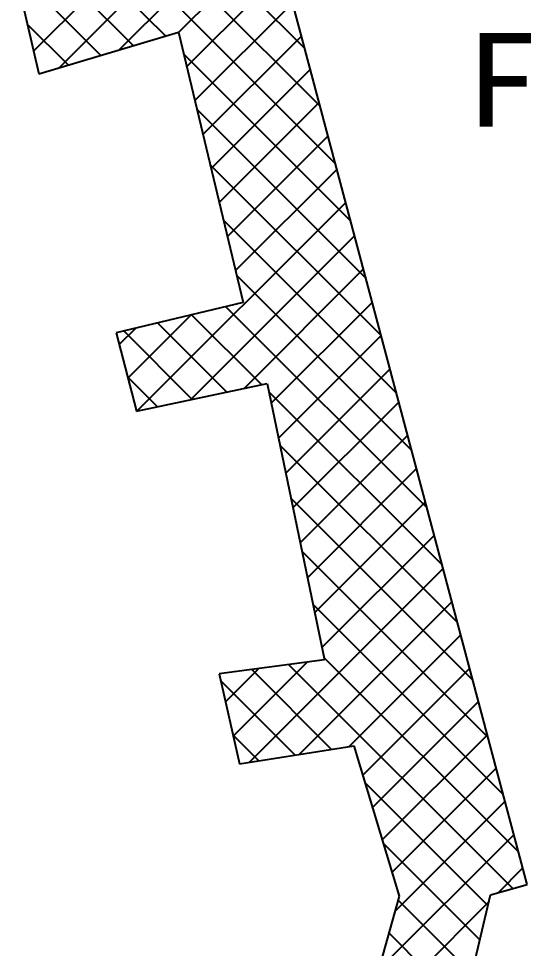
# Model space of a CAD drawing. Header units: metres. Extents: x 266585 to 279238, y 2117616 to 2127268.
# Drawn here: x 267184.6 to 267238.4, y 2124782.3 to 2124881.4 of the extents above; entities that cross this region are included whole.
import ezdxf

# ---------------------------------------------------------------- set-up
doc = ezdxf.new("R2010")
doc.units = ezdxf.units.M
doc.layers.add('PORT', color=5, linetype='Continuous')
doc.layers.add('PORT TEXT', color=7, linetype='Continuous')
doc.styles.get("Standard").update_dxf_attribs({"font": 'calibri.ttf'})

msp = doc.modelspace()

# ---------------------------------------------------------------- linework, layer by layer
at = {"layer": 'PORT'}
for p, q in [((267238.812, 2124789.059), (267198.903, 2124939.18)), ((267184.609, 2124884.801), (267186.77, 2124875.483)), ((267186.77, 2124875.483), (267201.636, 2124879.94)), ((267201.636, 2124879.94), (267208.529, 2124851.131)), ((267208.529, 2124851.131), (267195.015, 2124847.89)), ((267195.015, 2124847.89), (267197.178, 2124839.516)), ((267197.178, 2124839.516), (267211.097, 2124842.488)), ((267211.097, 2124842.488), (267217.184, 2124813.004)), ((267217.184, 2124813.004), (267205.967, 2124811.518)), ((267205.967, 2124811.518), (267208.129, 2124801.93)), ((267208.129, 2124801.93), (267220.336, 2124803.845)), ((267220.336, 2124803.845), (267225.163, 2124787.843)), ((267234.893, 2124787.979), (267238.812, 2124789.059)), ((267225.163, 2124787.843), (267219.757, 2124768.666)), ((267229.622, 2124765.83), (267234.893, 2124787.979))]:
    msp.add_line(p, q, dxfattribs=at)
at = {"layer": 'PORT', "linetype": 'Continuous'}
for p, q in [((267188.913, 2124876.125), (267210.047, 2124897.259)), ((267215.129, 2124878.145), (267196.952, 2124896.322)), ((267195.326, 2124878.048), (267210.99, 2124893.712)), ((267201.65, 2124879.882), (267211.933, 2124890.165)), ((267216.755, 2124872.029), (267198.941, 2124889.842)), ((267186.208, 2124877.91), (267196.515, 2124888.217)), ((267218.381, 2124865.913), (267196.174, 2124888.119)), ((267200.272, 2124879.531), (267192.685, 2124887.118)), ((267196.818, 2124878.495), (267189.196, 2124886.117)), ((267202.517, 2124876.258), (267212.876, 2124886.618)), ((267193.363, 2124877.46), (267185.707, 2124885.116)), ((267203.384, 2124872.635), (267213.819, 2124883.071)), ((267189.909, 2124876.424), (267185.538, 2124880.794)), ((267204.251, 2124869.012), (267214.762, 2124879.524)), ((267220.006, 2124859.797), (267202.193, 2124877.61)), ((267205.118, 2124865.389), (267215.705, 2124875.976)), ((267205.984, 2124861.766), (267216.648, 2124872.429)), ((267221.632, 2124853.681), (267203.606, 2124871.708)), ((267206.851, 2124858.142), (267217.591, 2124868.882)), ((267223.258, 2124847.565), (267205.018, 2124865.805)), ((267207.718, 2124854.519), (267218.534, 2124865.335)), ((267197.213, 2124839.524), (267219.477, 2124861.788)), ((267224.884, 2124841.448), (267206.43, 2124859.903)), ((267202.922, 2124840.743), (267220.42, 2124858.241)), ((267208.631, 2124841.961), (267221.363, 2124854.694)), ((267226.51, 2124835.332), (267207.843, 2124854)), ((267228.136, 2124829.216), (267206.668, 2124850.685)), ((267211.533, 2124840.374), (267222.306, 2124851.147)), ((267196.262, 2124843.063), (267203.005, 2124849.806)), ((267210.502, 2124842.361), (267203.046, 2124849.816)), ((267195.34, 2124846.631), (267197.099, 2124848.39)), ((267206.802, 2124841.571), (267199.425, 2124848.948)), ((267203.101, 2124840.781), (267195.803, 2124848.079)), ((267212.301, 2124836.652), (267223.249, 2124847.599)), ((267213.07, 2124832.93), (267224.192, 2124844.052)), ((267199.401, 2124839.991), (267196.239, 2124843.154)), ((267229.762, 2124823.1), (267211.284, 2124841.578)), ((267213.838, 2124829.208), (267225.135, 2124840.505)), ((267214.607, 2124825.486), (267226.078, 2124836.958)), ((267231.388, 2124816.984), (267212.453, 2124835.92)), ((267215.375, 2124821.765), (267227.021, 2124833.411)), ((267233.014, 2124810.868), (267213.621, 2124830.261)), ((267216.143, 2124818.043), (267227.964, 2124829.864)), ((267216.912, 2124814.321), (267228.907, 2124826.317)), ((267234.64, 2124804.752), (267214.789, 2124824.603)), ((267209.174, 2124802.094), (267229.85, 2124822.77)), ((267214.5, 2124802.93), (267230.793, 2124819.222)), ((267236.266, 2124798.636), (267215.957, 2124818.945)), ((267219.826, 2124803.765), (267231.736, 2124815.675)), ((267207.465, 2124804.875), (267215.352, 2124812.761)), ((267237.892, 2124792.52), (267217.125, 2124813.287)), ((267206.639, 2124808.539), (267210.176, 2124812.076)), ((267217.959, 2124803.472), (267209.452, 2124811.98)), ((267237.284, 2124788.638), (267213.417, 2124812.505)), ((267221.277, 2124800.726), (267232.679, 2124812.128)), ((267214.078, 2124802.863), (267206.126, 2124810.816)), ((267222.317, 2124797.276), (267233.622, 2124808.581)), ((267210.197, 2124802.254), (267207.433, 2124805.019)), ((267223.358, 2124793.827), (267234.565, 2124805.034)), ((267224.398, 2124790.377), (267235.508, 2124801.487)), ((267234.616, 2124786.816), (267221.524, 2124799.908)), ((267224.695, 2124786.183), (267236.451, 2124797.94)), ((267222.932, 2124779.931), (267237.394, 2124794.393)), ((267233.753, 2124783.189), (267223.463, 2124793.479)), ((267235.69, 2124788.198), (267238.337, 2124790.845)), ((267221.17, 2124773.678), (267234.712, 2124787.221)), ((267232.89, 2124779.561), (267225.041, 2124787.411)), ((267232.027, 2124775.934), (267224.053, 2124783.908))]:
    msp.add_line(p, q, dxfattribs=at)

# ---------------------------------------------------------------- texts
at = {"layer": 'PORT TEXT'}
msp.add_text('FISHING DOCK', height=10, dxfattribs=at).set_placement((267232.675, 2124869.852))

doc.saveas('drawing.dxf')
